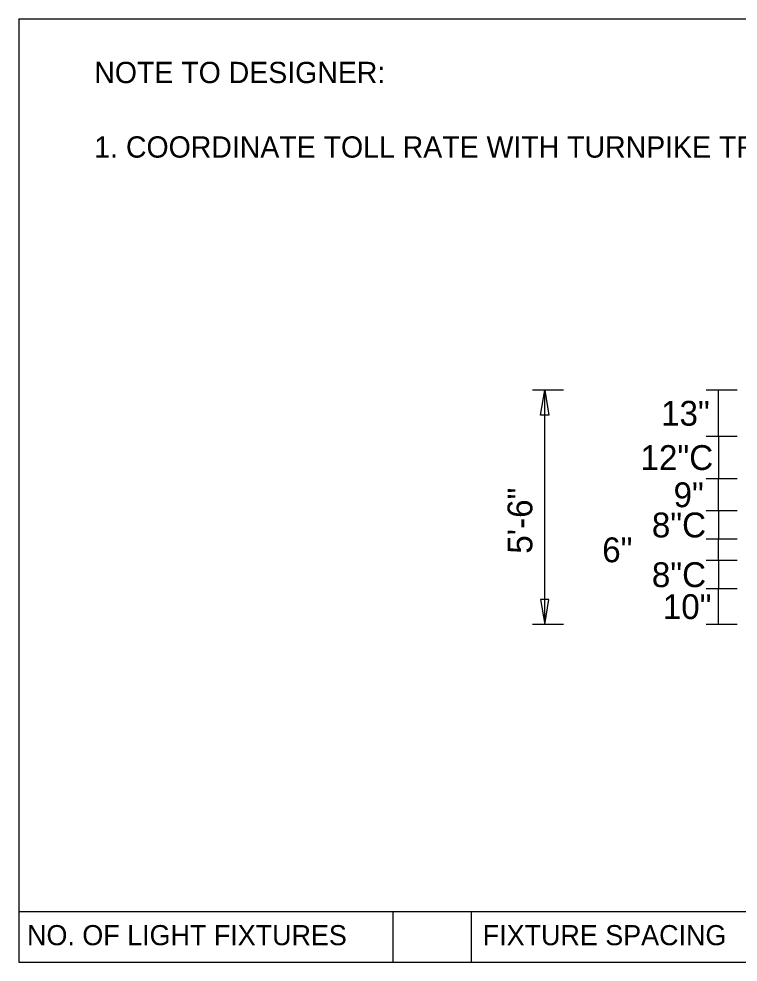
# Model space of a CAD drawing. Extents: x 17890626 to 17890770, y 17894867 to 17895250.
# Drawn here: x 17890652.13 to 17890669.03, y 17894893.93 to 17894916.08 of the extents above; entities that cross this region are included whole.
import ezdxf

# ---------------------------------------------------------------- set-up
doc = ezdxf.new("R2010")
doc.units = 0
for name, color, linetype in [('LeaderLine_dp', 7, 'Continuous'), ('SheetLinesMisc2_dp', 7, 'Continuous'), ('TextShtNo', 7, 'Continuous')]:
    doc.layers.add(name, color=color, linetype=linetype)

msp = doc.modelspace()

# ---------------------------------------------------------------- linework, layer by layer
at = {"layer": 'LeaderLine_dp'}
for p, q in [((17890652.131, 17894916.083), (17890697.617, 17894916.083)), ((17890652.131, 17894916.083), (17890652.131, 17894893.959)), ((17890652.131, 17894895.115), (17890697.617, 17894895.115)), ((17890660.917, 17894895.115), (17890660.917, 17894893.928)), ((17890662.758, 17894895.115), (17890662.758, 17894893.928)), ((17890652.131, 17894893.959), (17890652.131, 17894893.929)), ((17890652.131, 17894893.928), (17890697.617, 17894893.928))]:
    msp.add_line(p, q, dxfattribs=at)
at = {"layer": 'TextShtNo'}
for p, q in [((17890664.922, 17894907.36), (17890664.193, 17894907.36)), ((17890664.485, 17894901.86), (17890664.485, 17894907.36)), ((17890669.006, 17894907.36), (17890668.276, 17894907.36)), ((17890668.568, 17894906.277), (17890668.568, 17894907.36)), ((17890669.006, 17894906.277), (17890668.276, 17894906.277)), ((17890669.006, 17894906.277), (17890668.276, 17894906.277)), ((17890668.568, 17894906.277), (17890668.568, 17894905.281)), ((17890669.006, 17894905.281), (17890668.276, 17894905.281)), ((17890669.006, 17894905.281), (17890668.276, 17894905.281)), ((17890668.568, 17894904.528), (17890668.568, 17894905.281)), ((17890669.006, 17894904.528), (17890668.276, 17894904.528)), ((17890669.006, 17894904.528), (17890668.276, 17894904.528)), ((17890668.568, 17894904.528), (17890668.568, 17894903.864)), ((17890669.006, 17894903.864), (17890668.276, 17894903.864)), ((17890669.006, 17894903.864), (17890668.276, 17894903.864)), ((17890668.568, 17894903.36), (17890668.568, 17894903.864)), ((17890669.006, 17894903.36), (17890668.276, 17894903.36)), ((17890669.006, 17894903.36), (17890668.276, 17894903.36)), ((17890668.568, 17894903.36), (17890668.568, 17894902.696)), ((17890669.006, 17894902.696), (17890668.276, 17894902.696)), ((17890669.006, 17894902.696), (17890668.276, 17894902.696)), ((17890668.568, 17894901.86), (17890668.568, 17894902.696)), ((17890664.922, 17894901.86), (17890664.193, 17894901.86)), ((17890669.006, 17894901.86), (17890668.276, 17894901.86))]:
    msp.add_line(p, q, dxfattribs=at)
for points in [[(17890664.485, 17894907.36), (17890664.582, 17894906.777), (17890664.388, 17894906.777)], [(17890664.485, 17894901.86), (17890664.582, 17894902.444), (17890664.388, 17894902.444)]]:
    msp.add_lwpolyline(points, close=True, dxfattribs=at)

# ---------------------------------------------------------------- texts
at = {"layer": 'SheetLinesMisc2_dp'}
for s, p in [('NO. OF LIGHT FIXTURES', (17890652.323, 17894894.325)), ('FIXTURE SPACING', (17890663.028, 17894894.325))]:
    msp.add_text(s, height=0.47246, dxfattribs=at).set_placement(p)
at = {"layer": 'TextShtNo'}
for s, height, p in [('NOTE TO DESIGNER:', 0.5, (17890653.903, 17894914.574)), ('1. COORDINATE TOLL RATE WITH TURNPIKE TRAFFIC ENGINEER PRIOR TO FABRICATION OF SIGN PANEL.', 0.5, (17890653.903, 17894912.824)), ('13"', 0.5833, (17890667.216, 17894906.527)), ('12"C', 0.5833, (17890666.733, 17894905.487)), ('9"', 0.5833, (17890667.51, 17894904.613)), ('8"C', 0.5833, (17890667, 17894903.904)), ('6"', 0.5833, (17890665.834, 17894903.32)), ('8"C', 0.5833, (17890667, 17894902.736)), ('10"', 0.5833, (17890667.257, 17894901.986))]:
    msp.add_text(s, height=height, dxfattribs=at).set_placement(p)
msp.add_text('5\'-6"', height=0.5833, rotation=90, dxfattribs=at).set_placement((17890664.193, 17894903.52))

doc.saveas('drawing.dxf')
